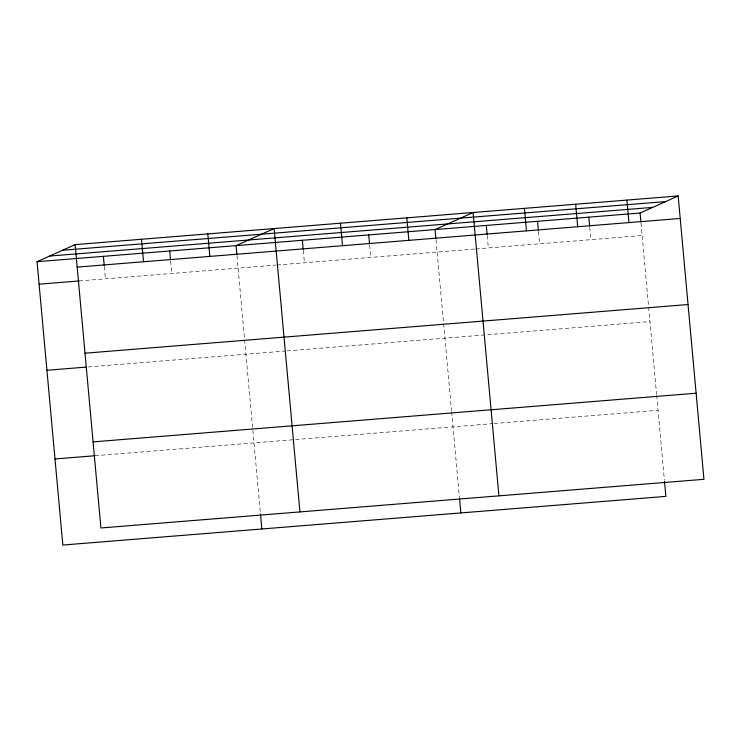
<?xml version="1.0" encoding="UTF-8"?>
<svg xmlns="http://www.w3.org/2000/svg" width="741" height="741" viewBox="0 0 741 741"><rect width="100%" height="100%" fill="white"/><g stroke="black" fill="none" stroke-linecap="round" stroke-linejoin="round"><path stroke-width="0.56" stroke-dasharray="3.71 2.78" d="M79.13 280.95L275.837 265.083M276.986 264.991L474.685 249.041M475.824 248.948L642.132 235.527M88.105 366.943L285.961 350.984M287.11 350.891L649.968 321.613M95.033 455.724L492.876 423.63M494.015 423.537L658.036 410.301M641.002 223.152L656.572 394.175M656.674 395.324L664.408 480.316M589.743 227.292L590.873 239.658M538.494 231.424L539.615 243.798M487.235 235.564L488.356 247.929M435.977 239.695L451.538 410.718M451.64 411.866L459.374 496.859M369.639 245.049L370.769 257.423M303.31 250.402L304.431 262.777M236.972 255.756L260.378 512.911M170.643 261.11L171.764 273.475M104.305 266.464L105.435 278.829"/><path stroke-width="1.11" d="M664.51 481.465L665.872 496.387L62.837 545.043L37.05 261.693L75.128 244.613L678.163 195.957L703.95 479.307L100.915 527.972L75.128 244.613M37.05 261.693L640.085 213.028L678.163 195.957M62.559 250.254L665.594 201.598M49.619 256.053L652.654 207.397M77.175 267.112L680.21 218.456M39.097 284.183L79.13 280.95M85.011 353.198L688.046 304.532M46.933 370.268L85.817 367.128M93.079 441.886L696.114 393.23M55.001 458.957L95.033 455.724M640.085 213.028L640.9 222.031M626.905 200.098L628.952 222.587M588.826 217.169L589.641 226.162M575.646 204.229L577.693 226.727M537.568 221.309L538.392 230.303M524.387 208.369L526.434 230.859M486.309 225.44L487.133 234.434M498.915 495.849L473.129 212.5L435.05 229.58L435.875 238.574M459.485 498.008L460.837 512.929M406.8 217.854L408.847 240.353M368.722 234.925L369.537 243.928M340.462 223.208L342.509 245.697M302.384 240.279L303.208 249.282M299.92 511.911L274.133 228.561L236.055 245.632L236.87 254.626M260.48 514.059L261.842 528.981M207.795 233.915L209.842 256.405M169.717 250.986L170.532 259.98M141.466 239.269L143.513 261.758M103.388 256.34L104.203 265.334"/></g></svg>
